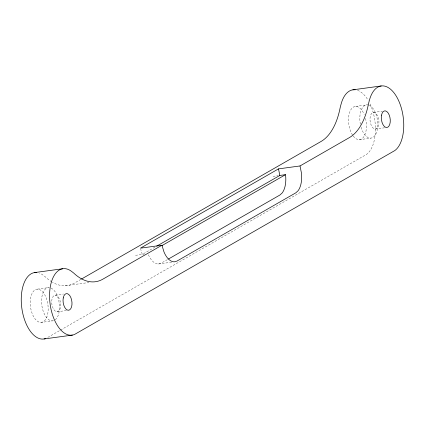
<?xml version="1.0" encoding="UTF-8"?>
<svg xmlns="http://www.w3.org/2000/svg" width="425" height="425" viewBox="0 0 425 425"><rect width="100%" height="100%" fill="white"/><g stroke="black" fill="none" stroke-linecap="round" stroke-linejoin="round"><path stroke-width="0.32" stroke-dasharray="2.12 1.59" d="M80.931 279.353L74.598 282.986A71.485 37.389 82.2 0 1 52.418 282.248M154.966 247.143L142.306 254.41L140.686 249.236M167.418 259.611L161.107 263.234L158.525 263.989A20.416 10.678 82.2 0 1 148.15 254.182M47.802 337.397L59.888 330.459M60.462 330.129L366.403 154.482A33.532 17.537 82.2 0 0 369.654 103.1M355.672 106.388L366.998 104.848M373.564 112.397L382.373 111.196M375.371 129.051A8.383 4.383 82.2 0 0 377.825 116.429A8.383 4.383 82.2 0 0 370.207 116.694A8.383 4.383 82.2 0 0 375.371 129.051L384.811 127.766M359.279 139.692L370.611 138.146M273.031 176.375L277.971 175.7M135.511 255.335L144.197 254.155M158.525 263.989L171.843 262.177M37.4 289.138L48.726 287.598M65.158 285.749L88.968 282.503M55.292 295.147L63.474 294.036M57.099 311.801A8.383 4.383 82.2 0 0 59.553 299.179A8.383 4.383 82.2 0 0 51.935 299.444A8.383 4.383 82.2 0 0 57.099 311.801L66.534 310.516M41.007 322.442A16.766 8.771 82.2 0 0 45.916 297.197A16.766 8.771 82.2 0 0 30.685 297.734A16.766 8.771 82.2 0 0 41.007 322.442L52.339 320.896M51.866 281.918A71.485 37.389 82.2 0 1 45.374 276.898L43.578 275.512A33.532 17.537 82.2 0 0 39.509 273.153M357.537 90.312A33.532 17.537 82.2 0 1 368.146 100.316M365.505 118.432A16.766 8.771 82.2 0 1 363.726 136.919A16.766 8.771 82.2 0 1 353.202 135.995M352.532 135.033A16.766 8.771 82.2 0 1 350.689 110.017A16.766 8.771 82.2 0 1 364.188 114.447M53.47 320.716A16.766 8.771 82.2 0 1 41.682 304.008A16.766 8.771 82.2 0 1 50.479 287.858M51.064 288.081A16.766 8.771 82.2 0 1 59.325 303.933A16.766 8.771 82.2 0 1 54.549 320.248M369.336 105.331A16.766 8.771 82.2 0 1 376.391 132.823A16.766 8.771 82.2 0 1 360.931 126.698M360.373 124.286A16.766 8.771 82.2 0 1 368.751 105.103"/><path stroke-width="0.64" d="M81.51 279.023L320.992 141.509A71.485 37.389 82.2 0 0 340.175 107.626L340.908 104.789A33.532 17.537 82.2 0 1 355.194 89.787M300.018 165.952L278.497 168.884L140.42 248.173L161.941 245.236L164.008 252.02A20.416 10.678 82.2 0 0 174.383 261.832L176.965 261.072L295.736 192.876L297.999 190.846A20.416 10.678 82.2 0 0 301.453 173.097L300.018 165.952L349.308 137.652A71.485 37.389 82.2 0 0 368.496 103.764L369.229 100.927A33.532 17.537 82.2 0 1 397.678 98.664A33.532 17.537 82.2 0 1 394.719 150.62L74.651 334.401A33.532 17.537 82.2 0 1 49.624 298.515A33.532 17.537 82.2 0 1 71.899 271.655L73.69 273.041A71.485 37.389 82.2 0 0 102.919 279.129L161.941 245.236M156.692 246.149L279.825 175.451L285.488 174.675L285.595 175.259A20.416 10.678 82.2 0 1 282.142 193.008L279.878 195.038L168.566 258.952M161.782 245.708L285.488 174.675M352.888 89.824L381.204 85.967M34.287 272.627L62.602 268.77M44.12 338.953L72.441 335.091M278.497 168.884L279.825 175.451M45.788 338.486A33.532 17.537 82.2 0 1 21.856 308.359A33.532 17.537 82.2 0 1 36.582 272.505M63.261 297.904A8.383 4.383 82.2 0 0 68.425 310.255A8.383 4.383 82.2 0 0 70.879 297.633A8.383 4.383 82.2 0 0 63.261 297.904M381.533 115.154A8.383 4.383 82.2 0 0 386.697 127.505A8.383 4.383 82.2 0 0 389.151 114.883A8.383 4.383 82.2 0 0 381.533 115.154"/></g></svg>
